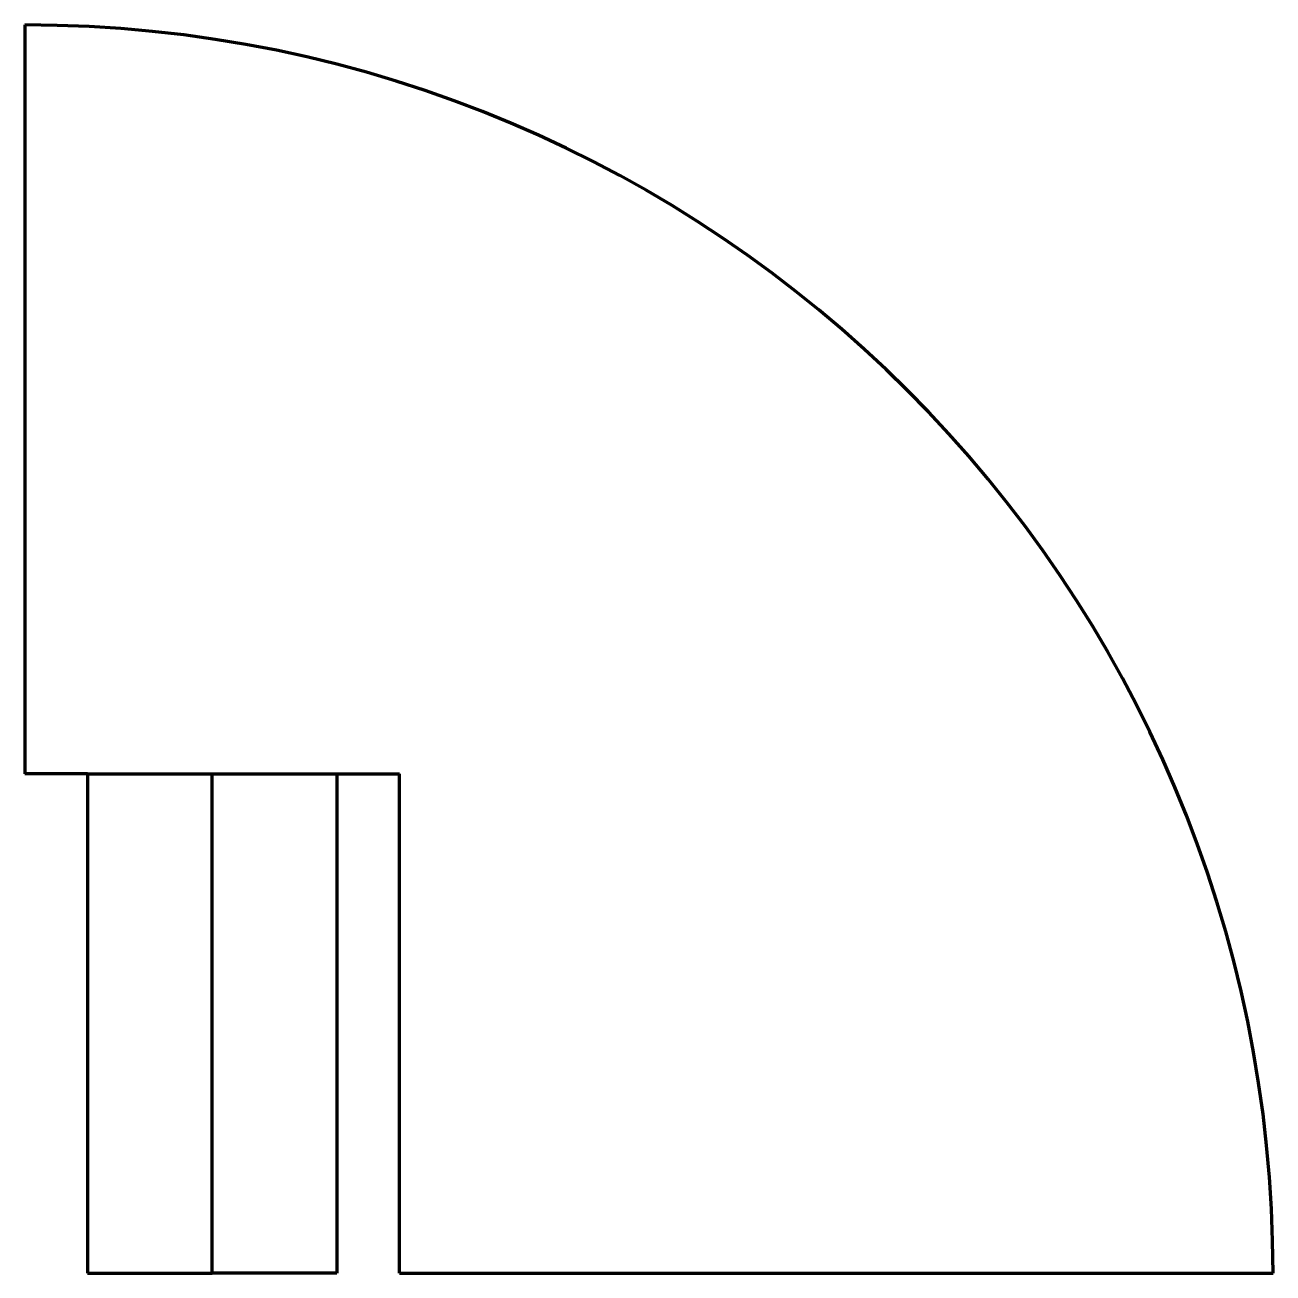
# Model space of a CAD drawing. Header units: millimetres. Extents: x 0 to 0.2, y 0 to 0.2.
import ezdxf

# ---------------------------------------------------------------- set-up
doc = ezdxf.new("R2010")
doc.units = ezdxf.units.MM
doc.layers.add('main', color=250, linetype='CONTINUOUS', lineweight=100)

msp = doc.modelspace()

# ---------------------------------------------------------------- linework, layer by layer
at = {"layer": 'main'}
for p, q in [((0, 0.2), (0, 0.08)), ((0.01, 0.08), (0, 0.08)), ((0.01, 0.08), (0.01, 0)), ((0.01, 0.08), (0.03, 0.08)), ((0.03, 0), (0.03, 0.08)), ((0.03, 0.08), (0.05, 0.08)), ((0.05, 0.08), (0.05, 0)), ((0.05, 0.08), (0.06, 0.08)), ((0.06, 0), (0.06, 0.08)), ((0.01, 0), (0.03, 0)), ((0.05, 0), (0.03, 0)), ((0.06, 0), (0.2, 0))]:
    msp.add_line(p, q, dxfattribs=at)
msp.add_arc((0, 0), 0.2, 0, 90, dxfattribs=at)

doc.saveas('drawing.dxf')
